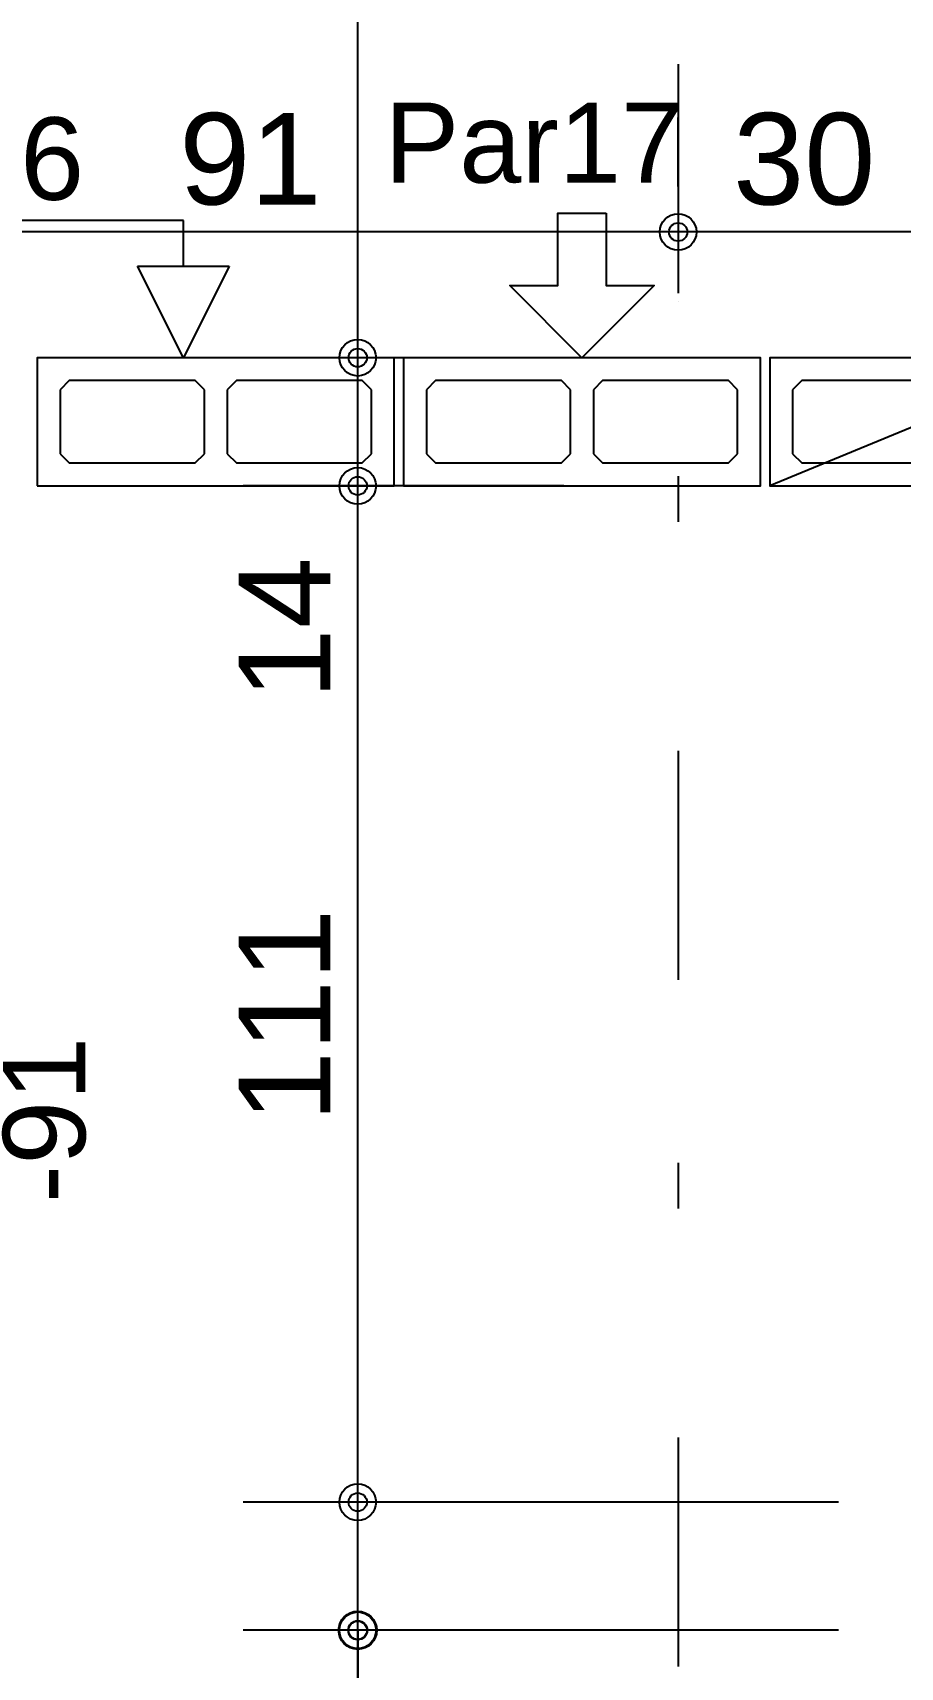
# Model space of a CAD drawing. Extents: x 0 to 119, y 0 to 84.
# Drawn here: x 27.924 to 29.819, y 42.346 to 45.917 of the extents above; entities that cross this region are included whole.
import ezdxf

# ---------------------------------------------------------------- set-up
doc = ezdxf.new("R2010")
doc.units = 0
doc.header["$MEASUREMENT"] = 0
doc.linetypes.add('ESTILO_TQS_0003', pattern=[1.5, 0.5, -0.4, 0.1, -0.5])
doc.linetypes.add('ESTILO_TQS_0005', pattern=[0.4, 0.3, -0.1])
for name, color, linetype in [('18', 6, 'CONTINUOUS'), ('20', 1, 'CONTINUOUS'), ('27', 250, 'CONTINUOUS'), ('3', 7, 'CONTINUOUS'), ('35', 255, 'CONTINUOUS')]:
    doc.layers.add(name, color=color, linetype=linetype)
doc.styles.add('TQS_ARIAL', font='arial.ttf')

msp = doc.modelspace()

# ---------------------------------------------------------------- linework, layer by layer
at = {"layer": '18', "color": 6, "linetype": 'ESTILO_TQS_0003'}
msp.add_line((29.33366, 74.347959), (29.33366, 39.33386), dxfattribs=at)
at = {"layer": '20', "color": 1, "linetype": 'Continuous'}
for p, q in [((28.252851, 45.506729), (27.352851, 45.506729)), ((28.252851, 45.406729), (28.252851, 45.506729)), ((28.252851, 45.206729), (28.152851, 45.406729)), ((28.152851, 45.406729), (28.352851, 45.406729)), ((28.352851, 45.406729), (28.252851, 45.206729))]:
    msp.add_line(p, q, dxfattribs=at)
at = {"layer": '27', "color": 250, "linetype": 'ESTILO_TQS_0005'}
for points in [[(27.98366, 44.996729), (28.00366, 44.976729), (28.27866, 44.976729), (28.29866, 44.996729), (28.29866, 45.136729), (28.27866, 45.156729), (28.00366, 45.156729), (27.98366, 45.136729), (27.98366, 44.996729)], [(28.34866, 44.996729), (28.36866, 44.976729), (28.64366, 44.976729), (28.66366, 44.996729), (28.66366, 45.136729), (28.64366, 45.156729), (28.36866, 45.156729), (28.34866, 45.136729), (28.34866, 44.996729)], [(28.78366, 44.996729), (28.80366, 44.976729), (29.07866, 44.976729), (29.09866, 44.996729), (29.09866, 45.136729), (29.07866, 45.156729), (28.80366, 45.156729), (28.78366, 45.136729), (28.78366, 44.996729)], [(29.14866, 44.996729), (29.16866, 44.976729), (29.44366, 44.976729), (29.46366, 44.996729), (29.46366, 45.136729), (29.44366, 45.156729), (29.16866, 45.156729), (29.14866, 45.136729), (29.14866, 44.996729)], [(29.89866, 45.136729), (29.87866, 45.156729), (29.60366, 45.156729), (29.58366, 45.136729), (29.58366, 44.996729), (29.60366, 44.976729), (29.87866, 44.976729), (29.89866, 44.996729), (29.89866, 45.136729)]]:
    msp.add_lwpolyline(points, dxfattribs=at)
at = {"layer": '3', "color": 7, "linetype": 'Continuous'}
msp.add_line((30.21366, 45.206729), (29.53366, 44.926729), dxfattribs=at)
for points in [[(29.176318, 45.522676), (29.176318, 45.364702), (29.281634, 45.364702), (29.12366, 45.206728), (28.965686, 45.364702), (29.071002, 45.364702), (29.071002, 45.522676), (29.176318, 45.522676)], [(27.93366, 44.926729), (28.71366, 44.926729), (28.71366, 45.206729), (27.93366, 45.206729), (27.93366, 44.926729)], [(28.73366, 44.926729), (29.51366, 44.926729), (29.51366, 45.206729), (28.73366, 45.206729), (28.73366, 44.926729)], [(30.21366, 45.206729), (29.53366, 45.206729), (29.53366, 44.926729), (30.21366, 44.926729), (30.21366, 45.206729)]]:
    msp.add_lwpolyline(points, dxfattribs=at)
at = {"layer": '35', "color": 255, "linetype": 'Continuous'}
for p, q in [((28.633672, 44.956729), (28.633672, 48.676729)), ((29.33366, 45.580464), (29.33366, 45.731356)), ((29.33366, 45.580464), (29.33366, 45.731356)), ((29.58366, 45.481356), (27.263664, 45.481356)), ((30.18366, 45.481356), (29.08366, 45.481356)), ((30.46366, 45.481356), (29.68366, 45.481356)), ((28.633672, 44.676729), (28.633672, 45.456729)), ((29.33366, 45.330464), (29.33366, 45.330464)), ((29.33366, 45.330464), (29.33366, 45.330464)), ((29.08366, 45.206729), (28.383672, 45.206729)), ((29.08366, 45.206729), (28.383672, 45.206729)), ((28.633672, 42.45668), (28.633672, 45.176729)), ((29.33366, 45.206729), (29.33366, 45.206729)), ((29.33366, 45.206729), (29.33366, 45.206729)), ((29.08366, 44.926729), (28.383672, 44.926729)), ((29.08366, 44.926729), (28.383672, 44.926729)), ((29.33366, 44.926729), (29.33366, 44.926729)), ((29.33366, 44.926729), (29.33366, 44.926729)), ((28.633672, 42.17668), (28.633672, 42.95668)), ((29.68366, 42.70668), (28.383672, 42.70668)), ((29.68366, 42.70668), (28.383672, 42.70668)), ((29.68366, 42.42668), (28.383672, 42.42668)), ((29.68366, 42.42668), (28.383672, 42.42668)), ((28.633672, 42.42668), (28.633672, 40.02668))]:
    msp.add_line(p, q, dxfattribs=at)
for centre, radius in [((29.33366, 45.481356), 0.04), ((29.33366, 45.481356), 0.04), ((29.33366, 45.481356), 0.02), ((29.33366, 45.481356), 0.02), ((28.633672, 45.206729), 0.04), ((28.633672, 45.206729), 0.04), ((28.633672, 45.206729), 0.02), ((28.633672, 45.206729), 0.02), ((28.633672, 44.926729), 0.04), ((28.633672, 44.926729), 0.04), ((28.633672, 44.926729), 0.02), ((28.633672, 44.926729), 0.02), ((28.633672, 42.70668), 0.04), ((28.633672, 42.70668), 0.04), ((28.633672, 42.70668), 0.02), ((28.633672, 42.70668), 0.02), ((28.633672, 42.42668), 0.041625), ((28.633672, 42.42668), 0.04), ((28.633672, 42.42668), 0.02075), ((28.633672, 42.42668), 0.02)]:
    msp.add_circle(centre, radius, dxfattribs=at)

# ---------------------------------------------------------------- texts
at = {"layer": '18', "color": 6, "linetype": 'ESTILO_TQS_0003', "style": 'TQS_ARIAL'}
msp.add_text('-91', height=0.18, rotation=90, dxfattribs=at).set_placement((28.03866, 43.359976))
at = {"layer": '20', "color": 1, "linetype": 'ESTILO_TQS_0003', "style": 'TQS_ARIAL'}
msp.add_text('-506', height=0.18, dxfattribs=at).set_placement((27.532851, 45.551729))
at = {"layer": '3', "color": 7, "linetype": 'Continuous', "style": 'TQS_ARIAL'}
msp.add_text('Par17', height=0.175, dxfattribs=at).set_placement((28.692476, 45.589074))
at = {"layer": '35', "color": 255, "linetype": 'Continuous', "style": 'TQS_ARIAL'}
for s, p in [('91', (28.243662, 45.541356)), ('30', (29.45366, 45.541356))]:
    msp.add_text(s, height=0.2, dxfattribs=at).set_placement(p)
for s, p in [('14', (28.573672, 44.460062)), ('111', (28.573672, 43.536704))]:
    msp.add_text(s, height=0.2, rotation=90, dxfattribs=at).set_placement(p)

doc.saveas('drawing.dxf')
